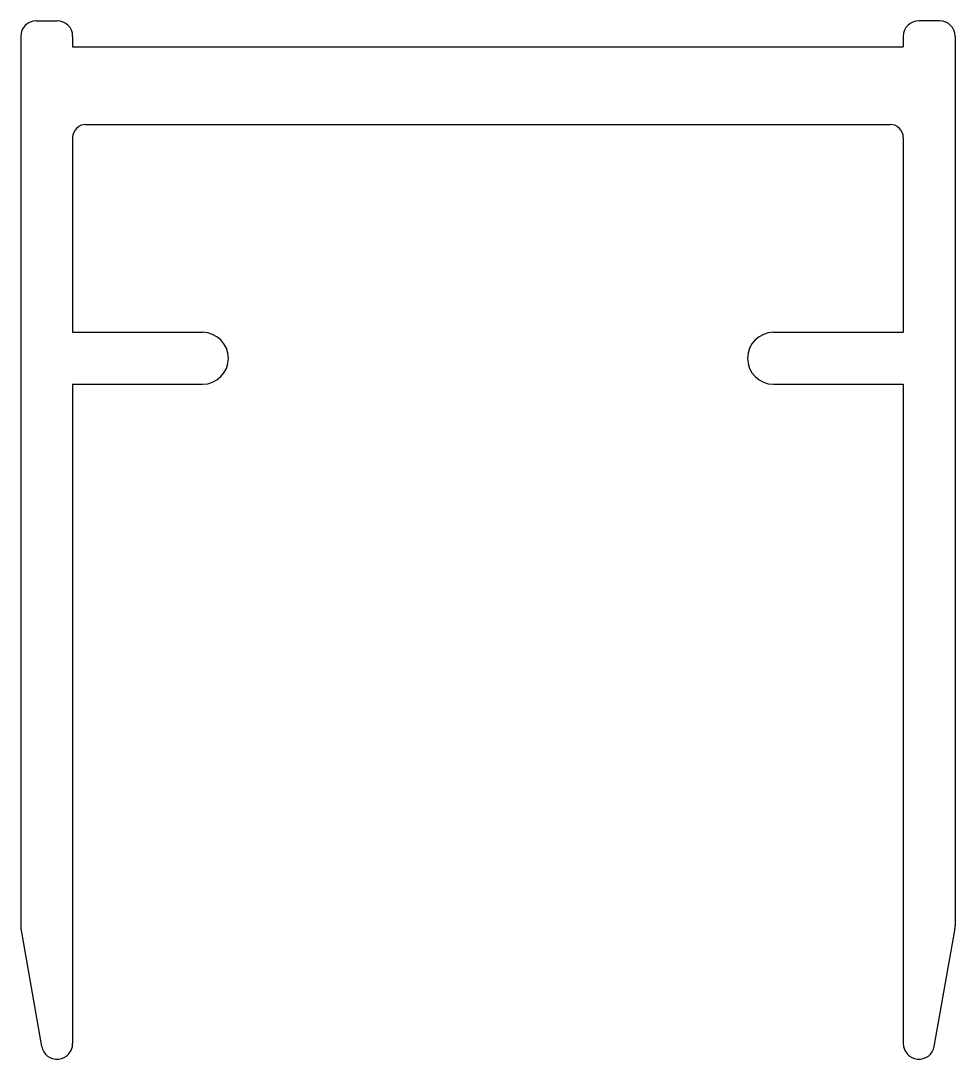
# Model space of a CAD drawing. Extents: x 2163.1 to 2181.1, y 1815.9 to 1835.9.
import ezdxf

# ---------------------------------------------------------------- set-up
doc = ezdxf.new("R2010")
doc.units = 0
doc.layers.get('0').update_dxf_attribs({"linetype": 'CONTINUOUS'})

msp = doc.modelspace()

# ---------------------------------------------------------------- linework, layer by layer
for p, q in [((2163.421, 1835.912), (2163.821, 1835.912)), ((2180.821, 1835.912), (2180.421, 1835.912)), ((2163.121, 1835.612), (2163.121, 1818.481)), ((2164.121, 1835.612), (2164.121, 1835.412)), ((2180.121, 1835.612), (2180.121, 1835.412)), ((2181.121, 1835.612), (2181.121, 1818.481)), ((2164.121, 1835.412), (2180.121, 1835.412)), ((2164.371, 1833.912), (2179.871, 1833.912)), ((2164.121, 1833.662), (2164.121, 1829.912)), ((2180.121, 1833.662), (2180.121, 1829.912)), ((2164.121, 1829.912), (2166.621, 1829.912)), ((2177.621, 1829.912), (2180.121, 1829.912)), ((2164.121, 1828.912), (2166.621, 1828.912)), ((2164.121, 1828.912), (2164.121, 1816.212)), ((2177.621, 1828.912), (2180.121, 1828.912)), ((2180.121, 1828.912), (2180.121, 1816.212)), ((2163.526, 1816.16), (2163.126, 1818.429)), ((2180.717, 1816.16), (2181.117, 1818.429))]:
    msp.add_line(p, q)
for centre, radius, start, end in [((2163.421, 1835.612), 0.3, 90, 180), ((2163.821, 1835.612), 0.3, 0, 90), ((2180.421, 1835.612), 0.3, 90, 180), ((2180.821, 1835.612), 0.3, 0, 90), ((2164.371, 1833.662), 0.25, 90, 180), ((2179.871, 1833.662), 0.25, 0, 90), ((2166.621, 1829.412), 0.5, 270, 90), ((2177.621, 1829.412), 0.5, 90, 270), ((2163.421, 1818.481), 0.3, 180, 190), ((2180.821, 1818.481), 0.3, 350, 0), ((2163.821, 1816.212), 0.3, 190, 0), ((2180.421, 1816.212), 0.3, 180, 350)]:
    msp.add_arc(centre, radius, start, end)

doc.saveas('drawing.dxf')
